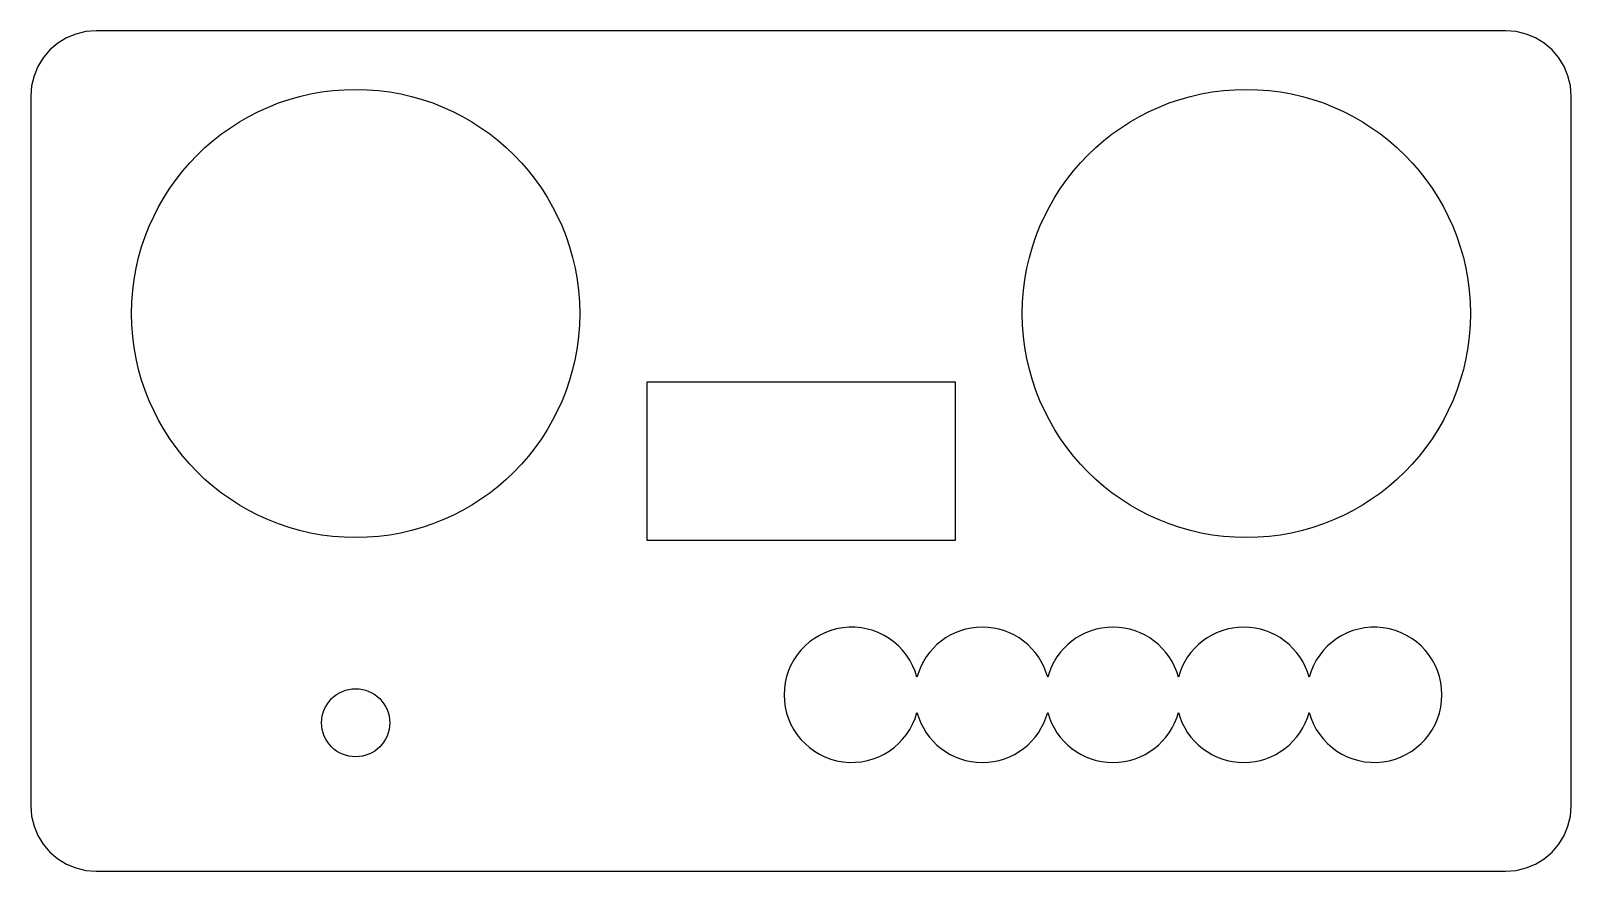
# Model space of a CAD drawing. Header units: millimetres. Extents: x -170 to -5, y -95 to -5.
import ezdxf

# ---------------------------------------------------------------- set-up
doc = ezdxf.new("R2010")
doc.units = ezdxf.units.MM
doc.layers.get('0').update_dxf_attribs({"linetype": 'CONTINUOUS'})

msp = doc.modelspace()

# ---------------------------------------------------------------- linework, layer by layer
for p, q in [((-164.7, -4.85), (-165.71, -5.27)), ((-163.63, -4.59), (-164.7, -4.85)), ((-162.53, -4.51), (-163.63, -4.59)), ((-11.53, -4.51), (-162.53, -4.51)), ((-10.44, -4.59), (-11.53, -4.51)), ((-9.37, -4.85), (-10.44, -4.59)), ((-8.36, -5.27), (-9.37, -4.85)), ((-167.48, -6.56), (-168.2, -7.39)), ((-166.65, -5.84), (-167.48, -6.56)), ((-165.71, -5.27), (-166.65, -5.84)), ((-7.42, -5.84), (-8.36, -5.27)), ((-6.58, -6.56), (-7.42, -5.84)), ((-5.87, -7.39), (-6.58, -6.56)), ((-168.2, -7.39), (-168.77, -8.33)), ((-5.3, -8.33), (-5.87, -7.39)), ((-169.19, -9.34), (-169.45, -10.41)), ((-168.77, -8.33), (-169.19, -9.34)), ((-4.88, -9.34), (-5.3, -8.33)), ((-4.62, -10.41), (-4.88, -9.34)), ((-169.45, -10.41), (-169.53, -11.51)), ((-169.53, -11.51), (-169.53, -25.5)), ((-4.53, -11.51), (-4.62, -10.41)), ((-4.53, -16), (-4.53, -11.51)), ((-4.53, -19.43), (-4.53, -16)), ((-4.53, -23), (-4.53, -19.43)), ((-4.53, -27.42), (-4.53, -23)), ((-169.53, -25.5), (-169.53, -26.6)), ((-169.53, -26.6), (-169.53, -31)), ((-4.53, -31), (-4.53, -27.42)), ((-169.53, -31), (-169.53, -34.6)), ((-4.53, -35.41), (-4.53, -31)), ((-169.53, -34.6), (-169.53, -39)), ((-4.53, -39), (-4.53, -35.41)), ((-169.53, -39), (-169.53, -43.1)), ((-4.53, -43.1), (-4.53, -39)), ((-169.53, -43.1), (-169.53, -46.5)), ((-4.53, -46.5), (-4.53, -43.1)), ((-169.53, -46.5), (-169.53, -50.6)), ((-4.53, -50.6), (-4.53, -46.5)), ((-169.53, -50.6), (-169.53, -55)), ((-4.53, -54.19), (-4.53, -50.6)), ((-4.53, -58.6), (-4.53, -54.19)), ((-169.53, -55), (-169.53, -58.6)), ((-169.53, -58.6), (-169.53, -63)), ((-4.53, -62.18), (-4.53, -58.6)), ((-4.53, -63.5), (-4.53, -62.18)), ((-169.53, -63), (-169.53, -65.5)), ((-4.53, -87.51), (-4.53, -63.5)), ((-169.53, -65.5), (-169.53, -87.51)), ((-169.53, -87.51), (-169.45, -88.6)), ((-169.45, -88.6), (-169.19, -89.67)), ((-4.88, -89.67), (-4.62, -88.6)), ((-4.62, -88.6), (-4.53, -87.51)), ((-169.19, -89.67), (-168.77, -90.68)), ((-168.77, -90.68), (-168.2, -91.62)), ((-5.87, -91.62), (-5.3, -90.68)), ((-5.3, -90.68), (-4.88, -89.67)), ((-168.2, -91.62), (-167.48, -92.46)), ((-6.58, -92.46), (-5.87, -91.62)), ((-167.48, -92.46), (-166.65, -93.17)), ((-166.65, -93.17), (-165.71, -93.74)), ((-165.71, -93.74), (-164.7, -94.16)), ((-9.37, -94.16), (-8.36, -93.74)), ((-8.36, -93.74), (-7.42, -93.17)), ((-7.42, -93.17), (-6.58, -92.46)), ((-164.7, -94.16), (-163.63, -94.42)), ((-163.63, -94.42), (-162.53, -94.51)), ((-162.53, -94.51), (-11.53, -94.51)), ((-11.53, -94.51), (-10.44, -94.42)), ((-10.44, -94.42), (-9.37, -94.16))]:
    msp.add_line(p, q)
msp.add_lwpolyline([(-70.53, -42.1), (-70.53, -59.1), (-103.53, -59.1), (-103.53, -42.1)], close=True)
msp.add_lwpolyline([(-74.61, -73.73, 7.549834), (-74.61, -77.5, 0.766077), (-60.61, -77.5, 0.766077), (-46.61, -77.5, 0.766077), (-32.61, -77.5, 7.549834), (-32.61, -73.73, 0.766077), (-46.61, -73.73, 0.766077), (-60.61, -73.73, 0.766077)], format="xyb", close=True)
for centre, radius in [((-134.74, -34.78), 24), ((-39.33, -34.78), 24), ((-134.74, -78.61), 3.65)]:
    msp.add_circle(centre, radius)

doc.saveas('drawing.dxf')
